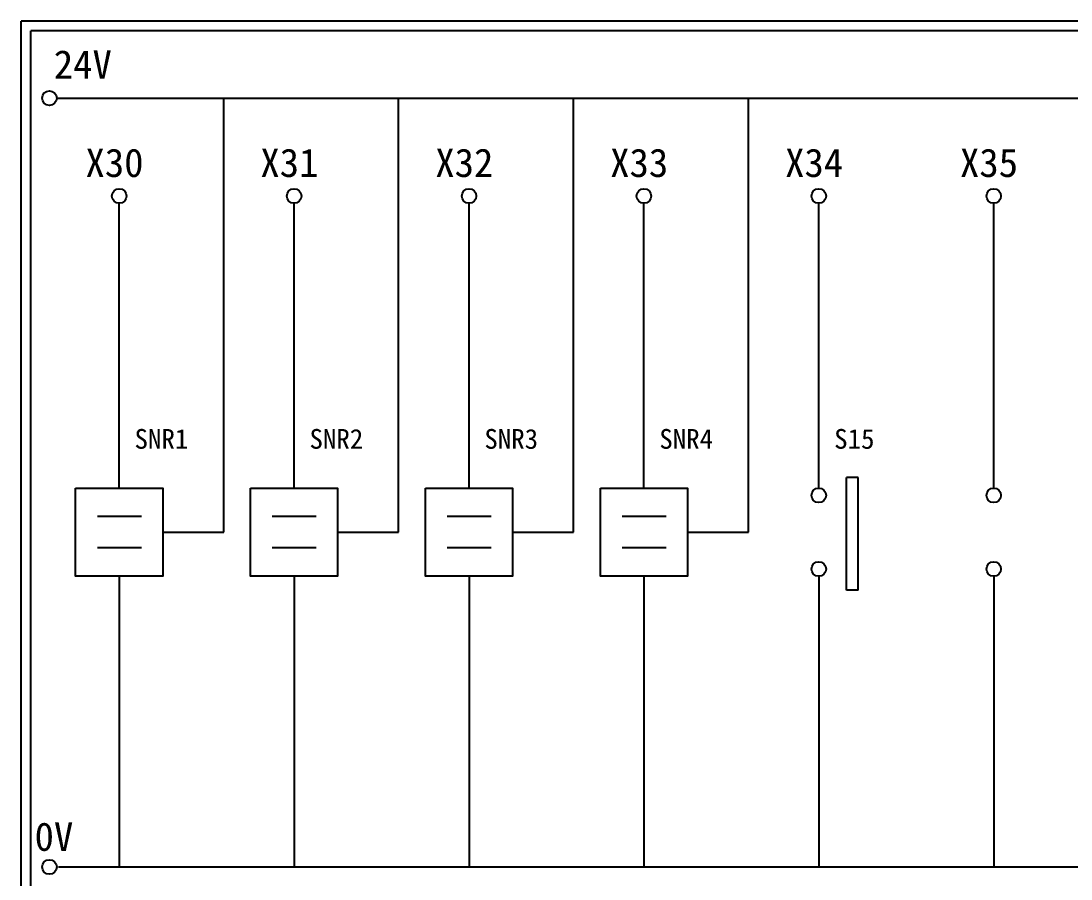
# Model space of a CAD drawing. Extents: x 325 to 612, y 3 to 207.
# Drawn here: x 325.3 to 458.2, y 98.4 to 207 of the extents above; entities that cross this region are included whole.
import ezdxf

# ---------------------------------------------------------------- set-up
doc = ezdxf.new("R2010")
doc.units = 0
doc.layers.get('0').update_dxf_attribs({"linetype": 'CONTINUOUS'})
doc.layers.add('圖框層', color=7, linetype='CONTINUOUS')
doc.layers.add('標尺寸層', color=3, linetype='CONTINUOUS')
doc.styles.add('STSL', font='KAIU.TTF')

msp = doc.modelspace()

# ---------------------------------------------------------------- linework, layer by layer
for p, q in [((350.97, 142.31), (350.97, 197.22)), ((373.11, 142.31), (373.11, 197.22)), ((395.24, 142.31), (395.24, 197.22)), ((417.38, 142.31), (417.38, 197.22)), ((337.75, 147.89), (337.75, 183.91)), ((359.88, 147.89), (359.88, 183.91)), ((382.02, 147.89), (382.02, 183.91)), ((404.15, 147.89), (404.15, 183.91)), ((426.28, 147.89), (426.28, 183.91)), ((448.42, 147.89), (448.42, 183.91)), ((431.28, 149.22), (429.77, 149.22)), ((343.26, 142.31), (350.97, 142.31)), ((365.39, 142.31), (373.11, 142.31)), ((387.53, 142.31), (395.24, 142.31)), ((409.66, 142.31), (417.38, 142.31)), ((337.75, 136.73), (337.75, 99.96)), ((359.88, 136.73), (359.88, 99.96)), ((382.02, 136.73), (382.02, 99.96)), ((404.15, 136.73), (404.15, 99.96)), ((426.28, 136.73), (426.28, 99.96)), ((448.42, 136.73), (448.42, 99.96)), ((431.28, 134.99), (429.77, 134.99))]:
    msp.add_line(p, q)
for points in [[(332.23, 147.89), (343.26, 147.89), (343.26, 136.73), (332.23, 136.73)], [(354.37, 147.89), (365.39, 147.89), (365.39, 136.73), (354.37, 136.73)], [(376.5, 147.89), (387.53, 147.89), (387.53, 136.73), (376.5, 136.73)], [(398.64, 147.89), (409.66, 147.89), (409.66, 136.73), (398.64, 136.73)]]:
    msp.add_lwpolyline(points, close=True)
at = {"layer": '圖框層', "color": 7}
for p, q in [((612.32, 206.97), (325.32, 206.97)), ((325.32, 3), (325.32, 206.97)), ((611.07, 205.72), (326.57, 205.72)), ((326.57, 4.25), (326.57, 205.72))]:
    msp.add_line(p, q, dxfattribs=at)
at = {"layer": '標尺寸層', "color": 7}
for p, q in [((329.84, 197.22), (607.44, 197.22)), ((429.77, 134.99), (429.77, 149.22)), ((431.28, 134.99), (431.28, 149.22)), ((334.99, 144.34), (340.55, 144.34)), ((357.12, 144.34), (362.69, 144.34)), ((379.26, 144.34), (384.82, 144.34)), ((401.39, 144.34), (406.96, 144.34)), ((334.99, 140.37), (340.55, 140.37)), ((357.12, 140.37), (362.69, 140.37)), ((379.26, 140.37), (384.82, 140.37)), ((401.39, 140.37), (406.96, 140.37)), ((330.05, 99.96), (607.92, 99.96))]:
    msp.add_line(p, q, dxfattribs=at)
for centre in [(328.92, 197.22), (337.75, 184.83), (359.88, 184.83), (382.02, 184.83), (404.15, 184.83), (426.28, 184.83), (448.42, 184.83), (426.28, 146.97), (448.42, 146.97), (426.28, 137.65), (448.42, 137.65), (328.92, 99.96)]:
    msp.add_circle(centre, 0.92, dxfattribs=at)

# ---------------------------------------------------------------- texts
at = {"layer": '圖框層', "color": 4, "style": 'STSL'}
for s, height, p in [('24V', 3.6, (329.47, 199.68)), ('X30', 3.6, (333.48, 187.24)), ('X31', 3.6, (355.61, 187.24)), ('X32', 3.6, (377.75, 187.24)), ('X33', 3.6, (399.88, 187.24)), ('X34', 3.6, (422.02, 187.24)), ('X35', 3.6, (444.15, 187.24)), ('SNR1', 2.5, (339.69, 152.86)), ('SNR2', 2.5, (361.83, 152.86)), ('SNR3', 2.5, (383.96, 152.86)), ('SNR4', 2.5, (406.1, 152.86)), ('S15', 2.5, (428.23, 152.86)), ('0V', 3.6, (327.04, 102))]:
    msp.add_text(s, height=height, dxfattribs=at).set_placement(p)

doc.saveas('drawing.dxf')
